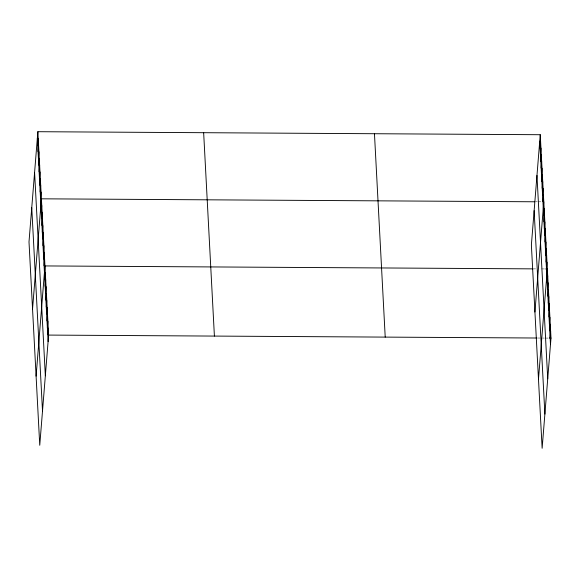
<?xml version="1.0" encoding="UTF-8"?>
<svg xmlns="http://www.w3.org/2000/svg" width="580" height="580" viewBox="0 0 580 580"><rect width="100%" height="100%" fill="white"/><g stroke="black" fill="none" stroke-linecap="round" stroke-linejoin="round"><path stroke-width="0.43" stroke-dasharray="2.9 2.17" d="M535.42 201.789L537.095 201.796M537.936 201.804L541.285 201.825M533.948 268.873L535.623 268.881M541.481 268.917L544.83 268.939M537.602 338.024L540.118 338.038M542.626 338.053L544.301 338.06M545.142 338.067L548.491 338.089"/><path stroke-width="0.87" d="M37.867 131.703L29 241.896L39.752 445.28L48.618 335.08L37.867 131.703L540.248 134.719L551 338.104L542.133 448.297L531.382 244.919L540.248 134.719M37.7 144.899L38.222 138.41M38.055 151.605L38.577 145.123M38.41 158.318L38.932 151.837M38.766 165.032L39.288 158.543M39.121 171.745L39.643 165.256M39.476 178.451L39.998 171.97M39.831 185.165L40.346 178.684M40.179 191.879L40.701 185.39M40.535 198.585L41.057 192.103M32.545 309.01L41.412 198.817L534.586 201.782M41.245 212.012L41.767 205.53M41.601 218.725L42.123 212.237M41.956 225.431L42.478 218.95M42.311 232.145L42.833 225.663M42.666 238.858L43.188 232.377M43.022 245.572L43.544 239.083M43.377 252.278L43.899 245.797M43.732 258.992L44.254 252.51M44.087 265.705L44.609 259.224M36.098 376.13L44.965 265.93L533.107 268.866M44.805 279.328L45.327 272.846M45.175 286.244L45.697 279.763M45.537 293.161L46.059 286.68M45.9 300.077L46.422 293.596M46.27 306.994L46.792 300.505M46.632 313.903L47.154 307.422M47.002 320.82L47.524 314.338M47.364 327.736L47.886 321.255M47.734 334.653L48.249 328.171M540.082 147.915L540.603 141.433M540.437 154.628L540.959 148.147M540.792 161.341L541.314 154.853M541.147 168.048L541.669 161.566M541.502 174.761L542.024 168.28M541.858 181.475L542.38 174.993M542.213 188.188L542.735 181.7M542.568 194.894L543.09 188.413M542.923 201.608L543.438 195.126M534.927 312.033L543.793 201.84M543.627 215.035L544.149 208.546M543.982 221.741L544.504 215.26M544.337 228.455L544.859 221.973M544.692 235.168L545.214 228.687M545.048 241.882L545.57 235.393M545.403 248.588L545.925 242.106M545.758 255.301L546.28 248.82M546.113 262.015L546.635 255.533M546.469 268.728L546.991 262.24M538.479 379.153L547.346 268.953L545.671 268.946M547.187 282.351L547.708 275.87M547.556 289.268L548.078 282.786M547.919 296.184L548.441 289.695M548.288 303.101L548.803 296.612M548.651 310.01L549.173 303.529M549.014 316.926L549.535 310.445M549.383 323.843L549.905 317.361M549.746 330.76L550.268 324.271M550.115 337.676L550.637 331.187M48.618 335.08L536.768 338.017M549.325 338.096L551 338.104M539.726 141.208L550.478 344.585M536.971 175.428L547.723 378.812M534.136 210.692L544.888 414.076M374.462 133.726L385.214 337.111M203.652 132.697L214.404 336.081M37.345 138.185L48.096 341.569M34.59 172.412L45.341 375.789M31.755 207.669L42.507 411.053"/></g></svg>
